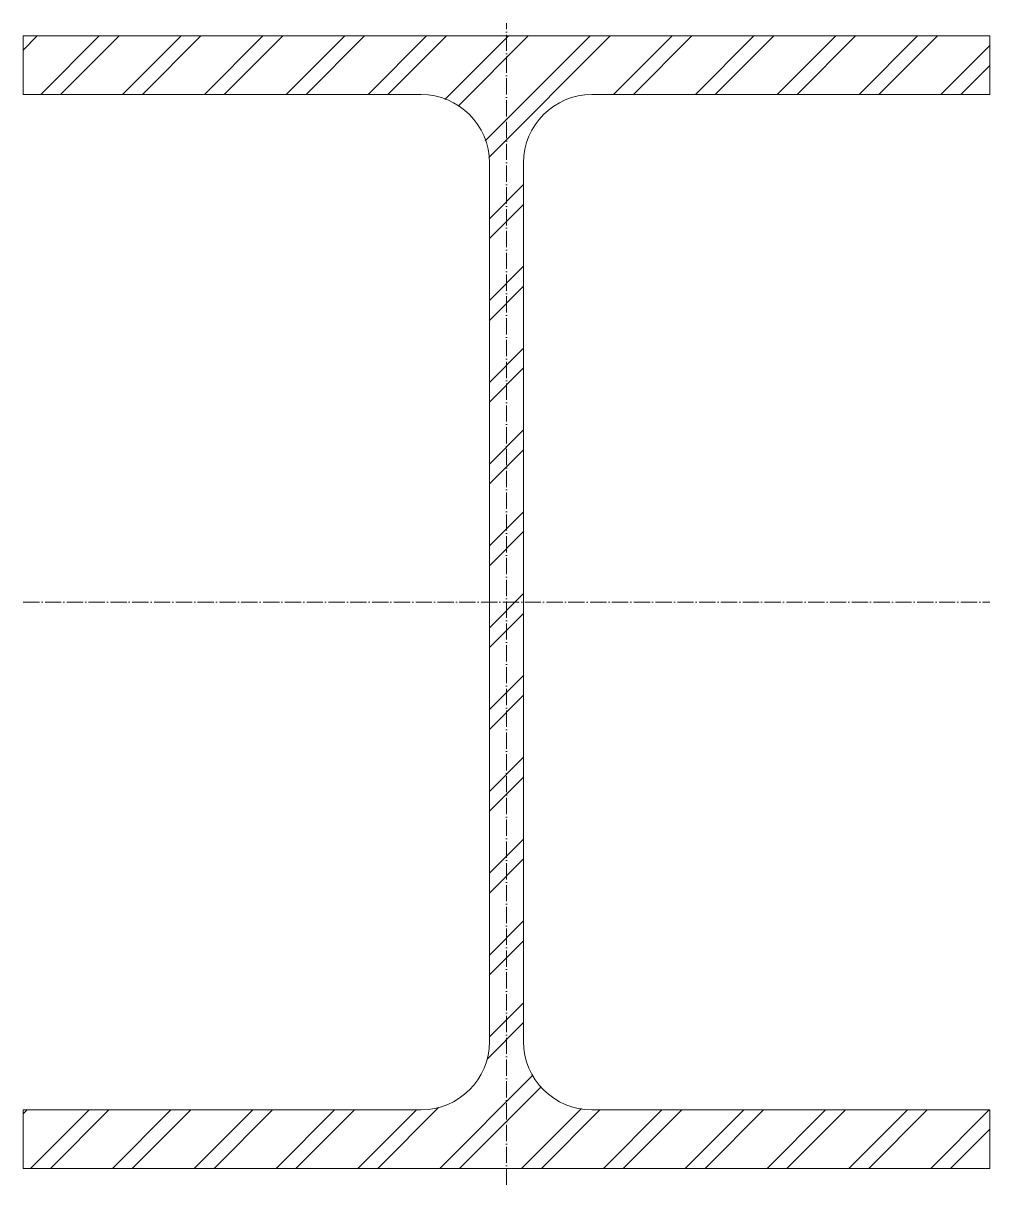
# Model space of a CAD drawing. Header units: metres. Extents: x -149 to 149, y -179 to 178.
import ezdxf

# ---------------------------------------------------------------- set-up
doc = ezdxf.new("R2010")
doc.units = ezdxf.units.M
doc.linetypes.add('MV_hartlijn_staal', pattern=[6.6, 5, -0.8, 0, -0.8])
doc.layers.add('A-DETL-GENF', color=92, linetype='Continuous', lineweight=18)

# ---------------------------------------------------------------- blocks, each defined once
blk = doc.blocks.new('28 Staalprofielen DIN_DIE_DILl 2d - DIE36-4447744-00_0 Basismaterialen')
at = {"layer": 'A-DETL-GENF', "lineweight": 13}
h = blk.add_hatch(dxfattribs=at)
h.set_pattern_fill('FP_524', color=256, style=0, pattern_type=2)
h.set_pattern_definition([(225, (2015.231, 4068.392), (12.57236, -12.57236), []), (225, (2015.231, 4049.342), (12.57236, -12.57236), [])])
h.paths.add_polyline_path([(-148.5, 174), (-148.5, 156), (-26.25, 156), (-20.81, 155.28), (-15.75, 153.19), (-11.4, 149.85), (-8.06, 145.5), (-5.97, 140.44), (-5.25, 135), (-5.25, -135), (-5.97, -140.44), (-8.06, -145.5), (-11.4, -149.85), (-15.75, -153.19), (-20.81, -155.28), (-26.25, -156), (-148.5, -156), (-148.5, -174), (148.5, -174), (148.5, -156), (26.25, -156), (20.81, -155.28), (15.75, -153.19), (11.4, -149.85), (8.06, -145.5), (5.97, -140.44), (5.25, -135), (5.25, 135), (5.97, 140.44), (8.06, 145.5), (11.4, 149.85), (15.75, 153.19), (20.81, 155.28), (26.25, 156), (148.5, 156), (148.5, 174), (-64.09, 174)])
at = {"layer": 'A-DETL-GENF', "linetype": 'MV_hartlijn_staal', "lineweight": 13}
for p, q in [((0, -179), (0, 177.92)), ((-148.5, 0), (148.5, 0))]:
    blk.add_line(p, q, dxfattribs=at)
at = {"layer": 'A-DETL-GENF'}
for p, q in [((148.5, 174), (-148.5, 174)), ((-148.5, 174), (-148.5, 156)), ((148.5, 174), (-148.5, 174)), ((-148.5, 174), (-148.5, 156)), ((148.5, 156), (148.5, 174)), ((148.5, 174), (148.5, 156)), ((-148.5, 156), (-26.25, 156)), ((-148.5, 156), (-26.25, 156)), ((26.25, 156), (148.5, 156)), ((148.5, 156), (26.25, 156)), ((-5.25, 135), (-5.25, -135)), ((-5.25, -135), (-5.25, 135)), ((5.25, -135), (5.25, 135)), ((5.25, -135), (5.25, 135)), ((-26.25, -156), (-148.5, -156)), ((-148.5, -156), (-148.5, -174)), ((-148.5, -174), (-148.5, -156)), ((-148.5, -156), (-26.25, -156)), ((148.5, -156), (26.25, -156)), ((148.5, -156), (26.25, -156)), ((148.5, -174), (148.5, -156)), ((148.5, -174), (148.5, -156)), ((-148.5, -174), (148.5, -174)), ((148.5, -174), (-148.5, -174))]:
    blk.add_line(p, q, dxfattribs=at)
for centre, start, end in [((-26.25, 135), 360, 90), ((-26.25, 135), 360, 90), ((26.25, 135), 90, 180), ((26.25, 135), 90, 180), ((-26.25, -135), 270, 360), ((-26.25, -135), 270, 0), ((26.25, -135), 180, 270), ((26.25, -135), 180, 270)]:
    blk.add_arc(centre, 21, start, end, dxfattribs=at)

msp = doc.modelspace()

# ---------------------------------------------------------------- block references
msp.add_blockref('28 Staalprofielen DIN_DIE_DILl 2d - DIE36-4447744-00_0 Basismaterialen', (0, 0))

doc.saveas('drawing.dxf')
